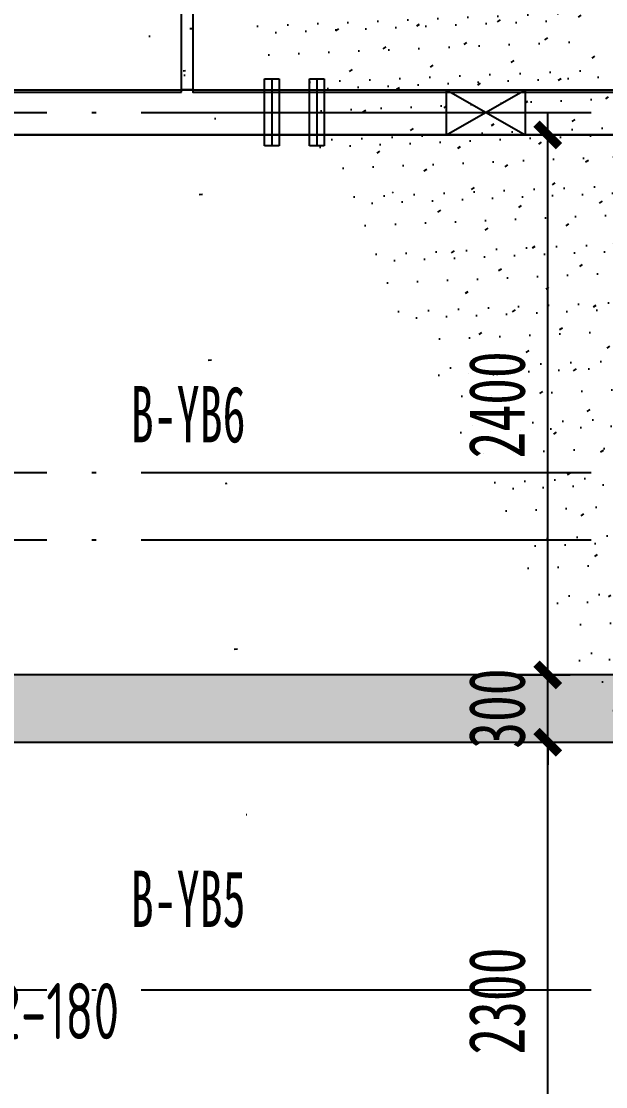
# Model space of a CAD drawing. Extents: x -3200779283 to -8106663, y 659664 to 1123462.
# Drawn here: x -8135513 to -8132916, y 845294 to 850029 of the extents above; entities that cross this region are included whole.
import ezdxf
from ezdxf.enums import TextEntityAlignment as Align
from ezdxf.xclip import XClip

# ---------------------------------------------------------------- set-up
doc = ezdxf.new("R2010")
doc.units = 0
doc.header["$LTSCALE"] = 1000
doc.header["$MEASUREMENT"] = 0
doc.header["$XCLIPFRAME"] = 0
for name, pattern in [('125-墙体$0$CENTER2', [1.125, 0.75, -0.125, 0.125, -0.125]), ('3#-轴线$0$DOTE', [2.4200000000000004, 2, -0.2, 0.02, -0.2]), ('3#4#5#$0$DASH', [0.35, 0.25, -0.1]), ('DASH', [0.35, 0.25, -0.1])]:
    doc.linetypes.add(name, pattern=pattern)
doc.layers.get('Defpoints').update_dxf_attribs({"color": 30, "linetype": 'DASH'})
for name, color, linetype in [('125-墙体$0$DUCT-排烟中心线', 5, '125-墙体$0$CENTER2'), ('125-墙体$0$DUCT-排烟管', 2, 'Continuous'), ('125-墙体$0$S-WALL-BEAM', 120, 'Continuous'), ('125-墙体$0$暖-首层和标准层暖通套管_TZ$0$H-暖洞-穿梁', 3, 'Continuous'), ('3#-轴线$0$A-ANNO-DOTE', 10, '3#-轴线$0$DOTE'), ('3#4#5#$0$PC-SLAB', 6, '3#4#5#$0$DASH'), ('3#4#5#$0$S-ANNO-TEXT', 7, 'Continuous'), ('3#4#5#$0$S-DIMS-SLAB', 120, 'Continuous'), ('3#4#5#$0$S-PC-SLAB', 6, 'Continuous'), ('3#4#5#$0$S-WALL-HATC', 253, 'Continuous'), ('3#4#5#模板$0$S-SLAB-TEXT', 120, 'Continuous')]:
    doc.layers.add(name, color=color, linetype=linetype)
doc.styles.add('3#4#5#$0$外部参照 1$0$宋体', font='', dxfattribs={"width": 0.8})
doc.styles.add('3#4#5#$0$楷体', font='', dxfattribs={"width": 0.7})
doc.styles.add('3#4#5#模板$0$TSSD_Rein', font='tssdeng.shx', dxfattribs={"width": 0.7, "bigfont": 'hztxt.shx'})
doc.styles.get('3#4#5#$0$外部参照 1$0$宋体').set_extended_font_data('SimSun')
doc.styles.get('3#4#5#$0$楷体').set_extended_font_data('KaiTi_GB2312')
doc.dimstyles.new('3#4#5#$0$TSSD_100_100', dxfattribs={"dimtxt": 250, "dimasz": 100, "dimexe": 100, "dimexo": 250, "dimgap": 100, "dimtad": 1, "dimdec": 0, "dimzin": 0, "dimdsep": 46, "dimtxsty": '3#4#5#$0$楷体', "dimblk": '3#4#5#$0$_ArchTick', "dimcen": 0, "dimdle": 100, "dimclrt": 7, "dimadec": 0, "dimazin": 0, "dimtfac": 1, "dimtdec": 0, "dimtix": 1, "dimtmove": 2, "dimatfit": 3, "dimfxl": 1, "dimtolj": 1, "dimtzin": 0, "dimarcsym": 0})

# ---------------------------------------------------------------- blocks, each defined once
blk = doc.blocks.new('3#4#5#模板$0$banhou-1')
at = {"layer": '3#4#5#模板$0$S-SLAB-TEXT', "style": '3#4#5#模板$0$TSSD_Rein', "width": 0.7}
blk.add_text('DLB2-180', height=250, dxfattribs=at).set_placement((95425.35574374581, 25093.04769474664), align=Align.BOTTOM_LEFT)
blk = doc.blocks.new('3#4#5#$0$ban111')
at = {"layer": '3#4#5#$0$S-WALL-HATC', "ltscale": 100}
h = blk.add_hatch(dxfattribs=at)
h.set_pattern_fill('AR-CONC', color=256, scale=25, angle=-360.0000000000001, style=0)
h.set_pattern_definition([(49.99999999999994, (-2021081921.688322, 37341211722.80318), (179.3150456501884, -15.68803374564894), [18.75, -206.25]), (355, (-2021081921.688322, 37341211722.80318), (-34.68783340324983, 188.048033425003), [15, -165]), (100.4513999999999, (-2021081906.745402, 37341211721.49584), (144.6273454285055, 172.3598855152383), [15.93504749999993, -175.2855279999988]), (46.18419999999992, (-2021081921.688322, 37341211772.80318), (266.8102621564111, -41.37975358225476), [28.125, -309.3749999999999]), (96.63559999999993, (-2021081899.454136, 37341211769.35485), (233.6656763871761, 243.5294677251102), [23.90257199999984, -262.9282499999974]), (351.1841999999999, (-2021081921.688322, 37341211772.80318), (233.665486283407, 243.5296502313309), [22.49999999999984, -247.4999999999987]), (20.99999999999995, (-2021081896.688322, 37341211760.30318), (149.2267630296153, -100.6547226663348), [18.75, -206.25]), (326, (-2021081896.688322, 37341211760.30318), (60.8288329803956, 181.2875112617132), [15, -165]), (71.45139999999999, (-2021081884.252764, 37341211751.91528), (210.0556571453726, 80.63262417748791), [15.9350475, -175.285528]), (37.49999999999994, (-2021081921.688322, 37341211722.80318), (3.039963829322741, 83.22346345782788), [0, -162.9999999999988, 0, -167.4999999999988, 0, -165.6249999999988]), (7.499999999999932, (-2021081921.688322, 37341211722.80318), (65.76738436053724, 98.60292797059), [0, -95.5, 0, -159.25, 0, -63.125]), (327.4999999999999, (-2021081977.438322, 37341211722.80318), (133.4556090431022, -5.638717933595058), [0, -62.49999999999999, 0, -195, 0, -258.7499999999999]), (317.4999999999999, (-2021082002.438322, 37341211722.80318), (145.7965423355966, 25.0262455830793), [0, -81.25, 0, -129.5, 0, -183.75])])
h.paths.add_polyline_path([(-225982.0008890695, 409975.0001695258), (-225932.0008433646, 409975.0001634318), (-225932.0009347743, 412975.0000455689), (-225982.0009804791, 412975.0000516628)])
h = blk.add_hatch(dxfattribs=at)
h.set_pattern_fill('AR-CONC', color=256, scale=25, angle=-270.0000000000001, style=0)
h.set_pattern_definition([(139.9999999999999, (-37341047970.11734, -2020434559.27922), (15.6880337456489, 179.3150456501884), [18.75, -206.25]), (84.99999999999994, (-37341047970.11734, -2020434559.27922), (-188.048033425003, -34.68783340324987), [15, -165]), (190.4513999999999, (-37341047968.81001, -2020434544.3363), (-172.3598855152383, 144.6273454285055), [15.93504749999986, -175.2855279999978]), (136.1841999999999, (-37341048020.11734, -2020434559.27922), (41.37975358225471, 266.8102621564111), [28.125, -309.375]), (186.6356, (-37341048016.66901, -2020434537.045033), (-243.5294677251103, 233.665676387176), [23.902572, -262.92825]), (81.18419999999995, (-37341048020.11734, -2020434559.27922), (-243.529650231331, 233.665486283407), [22.5, -247.5]), (111, (-37341048007.61734, -2020434534.27922), (100.6547226663348, 149.2267630296154), [18.75, -206.25]), (55.99999999999998, (-37341048007.61734, -2020434534.27922), (-181.2875112617132, 60.82883298039556), [15, -165]), (161.4514, (-37341047999.22944, -2020434521.843661), (-80.63262417748795, 210.0556571453725), [15.9350475, -175.285528]), (127.5, (-37341047970.11734, -2020434559.27922), (-83.22346345782788, 3.039963829322726), [0, -162.9999999999978, 0, -167.4999999999978, 0, -165.6249999999978]), (97.49999999999993, (-37341047970.11734, -2020434559.27922), (-98.60292797059002, 65.76738436053722), [0, -95.5, 0, -159.25, 0, -63.125]), (57.49999999999993, (-37341047970.11734, -2020434615.02922), (5.638717933595033, 133.4556090431022), [0, -62.5, 0, -195, 0, -258.75]), (47.49999999999995, (-37341047970.11734, -2020434640.02922), (-25.02624558307933, 145.7965423355966), [0, -81.25, 0, -129.5, 0, -183.75])])
h.paths.add_polyline_path([(-228282.0000004165, 407074.9996759502), (-228282.0000004165, 407374.9996759502), (-222682.0001376258, 407374.9996759502), (-222682.0001376258, 407074.9996759502)])
at = {"layer": '3#4#5#$0$S-PC-SLAB'}
for points in [[(-228982.0009347743, 409965.0000553694), (-228982.0009347743, 412985.0000553694), (-225982.0009347743, 412985.0000553694), (-225982.0009347743, 409965.0000553694)], [(-225932.0008750532, 409965.0001437321), (-225932.0008750532, 412985.0001437321), (-223232.0008750532, 412985.0001437321), (-223232.0008750532, 409965.0001437321)], [(-228292.0000004165, 407374.9996759502), (-222672.0000004176, 407374.9996759502), (-222672.0000004176, 409774.9996759502), (-228292.0000004165, 409774.9996759502)]]:
    blk.add_lwpolyline(points, close=True, dxfattribs=at)
blk.add_lwpolyline([(-228292.0000004165, 407074.9996759502), (-228292.0000004165, 404774.999505111), (-221472.0000000006, 404774.999505111), (-221472.0000000006, 405874.999505111), (-222672.0009932823, 405874.9613272593), (-222672.0000004176, 407074.9996759502), (-228292.0000004165, 407074.9996759502)], dxfattribs=at)
at = {"layer": '3#4#5#$0$S-WALL-HATC', "ltscale": 100}
for points in [[(-225982.0008890695, 409975.0001695258), (-225932.0008433646, 409975.0001634318), (-225932.0009347743, 412975.0000455689), (-225982.0009804791, 412975.0000516628)], [(-228282.0000004165, 407074.9996759502), (-228282.0000004165, 407374.9996759502), (-222682.0001376258, 407374.9996759502), (-222682.0001376258, 407074.9996759502)]]:
    blk.add_lwpolyline(points, close=True, dxfattribs=at)
blk = doc.blocks.new('3#4#5#$0$_ArchTick')
at = {"color": 0, "linetype": 'ByBlock', "const_width": 0.4}
blk.add_lwpolyline([(-0.5, -0.5), (0.5, 0.5)], dxfattribs=at)
blk = doc.blocks.new('*D850')
at = {"layer": '3#4#5#$0$S-DIMS-SLAB', "color": 0, "lineweight": -2, "transparency": 16777216}
for p, q in [((184523.3420259653, 157274.9994518846), (184523.3420259653, 159774.9996227237)), ((184305.6362544079, 159674.9996227237), (184623.3420259653, 159674.9996227237)), ((184305.6362544079, 157374.9994518846), (184623.3420259653, 157374.9994518846))]:
    blk.add_line(p, q, dxfattribs=at)
at = {"layer": 'Defpoints', "color": 0, "transparency": 16777216}
for p in [(184055.6362544079, 159674.9996227237), (184523.3420259653, 159674.9996227237), (184055.6362544079, 157374.9994518846)]:
    blk.add_point(p, dxfattribs=at)
at = {"layer": '3#4#5#$0$S-DIMS-SLAB', "color": 0, "lineweight": -2, "transparency": 16777216, "xscale": 100, "yscale": 100, "zscale": 100}
for p, rotation in [((184523.3420259653, 159674.9996227237), 90), ((184523.3420259653, 157374.9994518846), 270)]:
    blk.add_blockref('3#4#5#$0$_ArchTick', p, dxfattribs=dict(at, rotation=rotation))
at = {"layer": '3#4#5#$0$S-DIMS-SLAB', "color": 7, "transparency": 16777216, "insert": (184298.3420259653, 158524.9995373041), "char_height": 250, "attachment_point": 5, "rotation": 90, "style": '3#4#5#$0$楷体'}
blk.add_mtext('\\A1;2300', dxfattribs=at)
blk = doc.blocks.new('*D851')
at = {"layer": '3#4#5#$0$S-DIMS-SLAB', "color": 0, "lineweight": -2, "transparency": 16777216}
for p, q in [((184523.3420263823, 159974.9996227237), (184523.3420263823, 160074.9996227237)), ((184305.6362548249, 159974.9996227237), (184623.3420263823, 159974.9996227237)), ((184523.3420263823, 159674.9996227237), (184523.3420263823, 159974.9996227237)), ((184305.6362548249, 159674.9996227237), (184623.3420263823, 159674.9996227237)), ((184523.3420263823, 159674.9996227237), (184523.3420263823, 159574.9996227237))]:
    blk.add_line(p, q, dxfattribs=at)
at = {"layer": 'Defpoints', "color": 0, "transparency": 16777216}
for p in [(184055.6362548249, 159974.9996227237), (184523.3420263823, 159974.9996227237), (184055.6362548249, 159674.9996227237)]:
    blk.add_point(p, dxfattribs=at)
at = {"layer": '3#4#5#$0$S-DIMS-SLAB', "color": 0, "lineweight": -2, "transparency": 16777216, "xscale": 100, "yscale": 100, "zscale": 100}
for p, rotation in [((184523.3420263823, 159974.9996227237), 270), ((184523.3420263823, 159674.9996227237), 90)]:
    blk.add_blockref('3#4#5#$0$_ArchTick', p, dxfattribs=dict(at, rotation=rotation))
at = {"layer": '3#4#5#$0$S-DIMS-SLAB', "color": 7, "transparency": 16777216, "insert": (184298.3420263823, 159824.9996227237), "char_height": 250, "attachment_point": 5, "rotation": 90, "style": '3#4#5#$0$楷体'}
blk.add_mtext('\\A1;300', dxfattribs=at)
blk = doc.blocks.new('*D852')
at = {"layer": '3#4#5#$0$S-DIMS-SLAB', "color": 0, "lineweight": -2, "transparency": 16777216}
for p, q in [((184523.3420263823, 159875.0000846194), (184523.3420263823, 162475.0000846194)), ((184305.6362548248, 162375.0000846194), (184623.3420263823, 162375.0000846194)), ((184305.6362548248, 159975.0000846194), (184623.3420263823, 159975.0000846194))]:
    blk.add_line(p, q, dxfattribs=at)
at = {"layer": 'Defpoints', "color": 0, "transparency": 16777216}
for p in [(184055.6362548248, 162375.0000846194), (184523.3420263823, 162375.0000846194), (184055.6362548248, 159975.0000846194)]:
    blk.add_point(p, dxfattribs=at)
at = {"layer": '3#4#5#$0$S-DIMS-SLAB', "color": 0, "lineweight": -2, "transparency": 16777216, "xscale": 100, "yscale": 100, "zscale": 100}
for p, rotation in [((184523.3420263823, 162375.0000846194), 90), ((184523.3420263823, 159975.0000846194), 270)]:
    blk.add_blockref('3#4#5#$0$_ArchTick', p, dxfattribs=dict(at, rotation=rotation))
at = {"layer": '3#4#5#$0$S-DIMS-SLAB', "color": 7, "transparency": 16777216, "insert": (184298.3420263823, 161175.0000846194), "char_height": 250, "attachment_point": 5, "rotation": 90, "style": '3#4#5#$0$楷体'}
blk.add_mtext('\\A1;2400', dxfattribs=at)
blk = doc.blocks.new('125-墙体$0$she')
at = {"layer": '125-墙体$0$DUCT-排烟中心线'}
for p, q in [((5300.000300035208, -3050.689154202279), (5300.000300035223, -3349.31108146171)), ((5500.000150017608, -3050.689384998579), (5500.000150017622, -3349.311312258011))]:
    blk.add_line(p, q, dxfattribs=at)
at = {"layer": '125-墙体$0$DUCT-排烟管'}
for p, q in [((5267.500300035208, -3050.689154202279), (5267.500300035223, -3349.31108146171)), ((5332.500300035208, -3050.689154202279), (5267.500300035208, -3050.689154202279)), ((5332.500300035223, -3349.31108146171), (5332.500300035208, -3050.689154202279)), ((5467.500150017608, -3050.689384998579), (5467.500150017622, -3349.311312258011)), ((5532.500150017608, -3050.689384998579), (5467.500150017608, -3050.689384998579)), ((5532.500150017622, -3349.311312258011), (5532.500150017608, -3050.689384998579)), ((5267.500300035223, -3349.31108146171), (5332.500300035223, -3349.31108146171)), ((5467.500150017622, -3349.311312258011), (5532.500150017622, -3349.311312258011))]:
    blk.add_line(p, q, dxfattribs=at)
at = {"layer": '125-墙体$0$暖-首层和标准层暖通套管_TZ$0$H-暖洞-穿梁', "color": 6}
for p, q in [((4723.780598112178, -3100.0003486645), (4373.780598112178, -3300.00034859209)), ((4723.780598112178, -3300.00034859209), (4373.780598112178, -3100.0003486645))]:
    blk.add_line(p, q, dxfattribs=at)
blk.add_lwpolyline([(4723.780598112178, -3100.0003486645), (4373.780598112178, -3100.0003486645), (4373.780598112178, -3300.00034859209), (4723.780598112178, -3300.00034859209)], close=True, dxfattribs=at)
blk = doc.blocks.new('125-墙体')
at = {"layer": '125-墙体$0$S-WALL-BEAM'}
blk.add_lwpolyline([(2250, -3099.999803988292), (2250, -3300.000196011708), (6950, -3300.000196011708), (6950, -3099.999803988292)], close=True, dxfattribs=at)
blk.add_blockref('125-墙体$0$she', (0, 0))
blk = doc.blocks.new('3#-轴线')
at = {"layer": '3#-轴线$0$A-ANNO-DOTE'}
for points in [[(-3000, -3200), (44800, -3200)], [(-3000, -4800), (44800, -4800)], [(-3000, -5100), (44800, -5100)], [(-3000, -7100), (44800, -7100)]]:
    blk.add_lwpolyline(points, dxfattribs=at)
blk = doc.blocks.new('3#4#5#$0$5#')
at = {"layer": '3#4#5#$0$S-ANNO-TEXT', "xscale": -1}
blk.add_blockref('3#4#5#$0$ban111', (-43035.68741598609, -247400.0000532265), dxfattribs=at)
at = {"layer": '3#4#5#$0$PC-SLAB', "linetype": 'ByBlock', "style": '3#4#5#$0$外部参照 1$0$宋体', "width": 0.6}
for s, p in [('B-YB6', (182925.2985424202, 161131.2348421328)), ('B-YB5', (182925.2985420031, 158977.3336956237))]:
    blk.add_text(s, height=250, dxfattribs=at).set_placement(p, align=Align.MIDDLE)
at = {"layer": '3#4#5#$0$S-DIMS-SLAB'}
for base, p1, p2, picture, middle in [((184523.3420263823, 162375.0000846194), (184055.6362548248, 159975.0000846194), (184055.6362548248, 162375.0000846194), '*D852', (184298.3420263823, 161175.0000846194)), ((184523.3420263823, 159974.9996227237), (184055.6362548249, 159674.9996227237), (184055.6362548249, 159974.9996227237), '*D851', (184298.3420263823, 159824.9996227237)), ((184523.3420259653, 159674.9996227237), (184055.6362544078, 157374.9994518845), (184055.6362544078, 159674.9996227237), '*D850', (184298.3420259653, 158524.9995373041))]:
    dim = blk.add_linear_dim(base=base, p1=p1, p2=p2, angle=90, dimstyle='3#4#5#$0$TSSD_100_100', dxfattribs=at)
    dim.commit()
    dim.dimension.update_dxf_attribs({"geometry": picture, "text_midpoint": middle})

msp = doc.modelspace()

# ---------------------------------------------------------------- block references
msp.add_blockref('3#-轴线', (-8170700.435511587, 852824.6198560873))
at = {"xscale": -1, "rotation": 3.622788229407092e-06}
msp.add_blockref('125-墙体', (-8128900.436219759, 852824.6211775854), dxfattribs=at)
at = {"layer": '3#4#5#$0$S-PC-SLAB'}
msp.add_blockref('3#4#5#$0$5#', (-8317697.236654709, 687149.7631162296), dxfattribs=at)
at = {"layer": '3#4#5#模板$0$S-SLAB-TEXT'}
ref = msp.add_blockref('3#4#5#模板$0$banhou-1', (-8231461.369344795, 820337.1481814515), dxfattribs=at)
XClip(ref).set_block_clipping_path([(81660.923798101, 21287.473002456358), (102660.923798101, 35476.85255221626)])
ref = msp.add_blockref('3#4#5#模板$0$banhou-1', (-8231461.369344796, 820337.1481814515), dxfattribs=at)
XClip(ref).set_block_clipping_path([(81660.923798101, 21287.473002456358), (102660.923798101, 35476.85255221626)])

doc.saveas('drawing.dxf')
